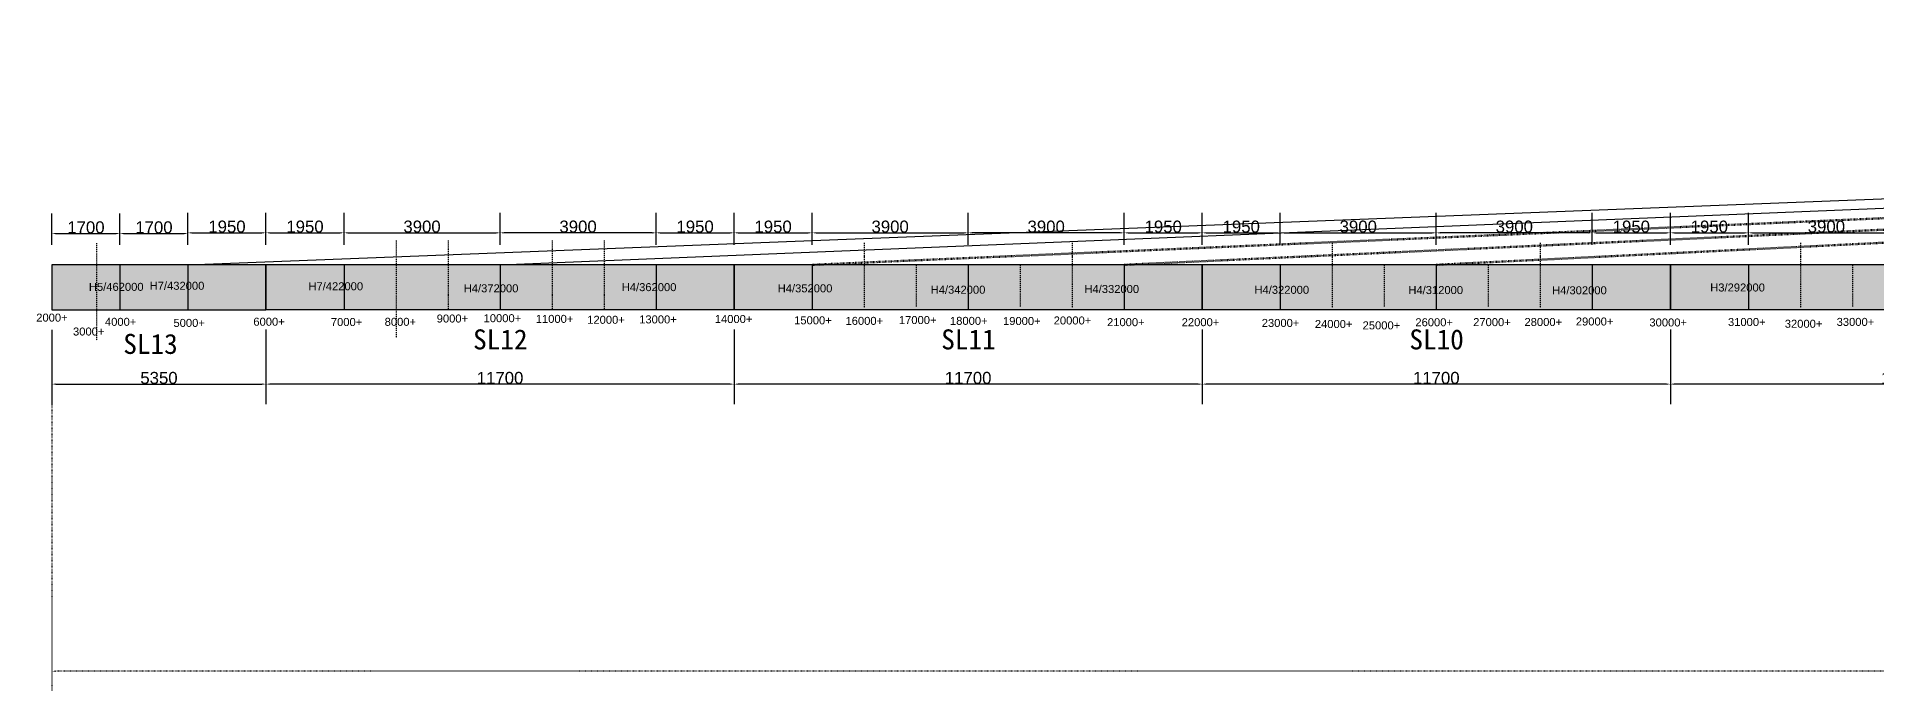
# Model space of a CAD drawing. Header units: millimetres. Extents: x -150378 to 490000, y -63094 to 58178.
# Drawn here: x -150378 to -104405, y -10652 to 5697 of the extents above; entities that cross this region are included whole.
import ezdxf

# ---------------------------------------------------------------- set-up
doc = ezdxf.new("R2010")
doc.units = ezdxf.units.MM
doc.header["$PDMODE"] = 3
doc.header["$PDSIZE"] = 200
doc.linetypes.add('ACAD_ISO03W100', pattern=[30, 12, -18])
doc.linetypes.add('DASHDOTX2', pattern=[50.8, 25.4, -12.7, 0, -12.7])
doc.styles.get("Standard").update_dxf_attribs({"font": 'arial.ttf'})
doc.dimstyles.new('ISO-25', dxfattribs={"dimtxt": 300, "dimasz": 100, "dimexe": 500, "dimexo": 500, "dimtad": 1, "dimtxsty": 'Standard', "dimcen": 2.5, "dimadec": 0, "dimazin": 0, "dimtfac": 1, "dimtmove": 0, "dimatfit": 3, "dimfxl": 1, "dimarcsym": 0})

# ---------------------------------------------------------------- blocks, each defined once
blk = doc.blocks.new('*D59')
at = {"color": 0, "lineweight": -2, "transparency": 16777216}
for p, q in [((-109550, -1619), (-109550, -3480)), ((-97850, -1619), (-97850, -3480)), ((-97950, -2980), (-109450, -2980))]:
    blk.add_line(p, q, dxfattribs=at)
at = {"color": 0, "transparency": 16777216}
for points in [[(-109450, -2964), (-109450, -2997), (-109550, -2980)], [(-97950, -2964), (-97950, -2997), (-97850, -2980)]]:
    blk.add_solid(points, dxfattribs=at)
at = {"layer": 'Defpoints', "color": 0, "transparency": 16777216}
for p in [(-109550, -1119), (-97850, -1119), (-109550, -2980)]:
    blk.add_point(p, dxfattribs=at)
at = {"color": 0, "transparency": 16777216, "insert": (-103700, -2827), "char_height": 300, "attachment_point": 5}
blk.add_mtext('11700', dxfattribs=at)
blk = doc.blocks.new('*D60')
at = {"color": 0, "lineweight": -2, "transparency": 16777216}
for p, q in [((-107600, 500), (-107600, 1299)), ((-103700, 500), (-103700, 1299)), ((-107500, 799), (-103800, 799))]:
    blk.add_line(p, q, dxfattribs=at)
at = {"color": 0, "transparency": 16777216}
for points in [[(-107500, 816), (-107500, 782), (-107600, 799)], [(-103800, 816), (-103800, 782), (-103700, 799)]]:
    blk.add_solid(points, dxfattribs=at)
at = {"layer": 'Defpoints', "color": 0, "transparency": 16777216}
for p in [(-103700, 799), (-107600, 0), (-103700, 0)]:
    blk.add_point(p, dxfattribs=at)
at = {"color": 0, "transparency": 16777216, "insert": (-105650, 953), "char_height": 300, "attachment_point": 5}
blk.add_mtext('3900', dxfattribs=at)
blk = doc.blocks.new('*D63')
at = {"color": 0, "lineweight": -2, "transparency": 16777216}
for p, q in [((-109550, 500), (-109550, 1299)), ((-107600, 500), (-107600, 1299)), ((-109450, 799), (-107700, 799))]:
    blk.add_line(p, q, dxfattribs=at)
at = {"color": 0, "transparency": 16777216}
for points in [[(-109450, 816), (-109450, 782), (-109550, 799)], [(-107700, 816), (-107700, 782), (-107600, 799)]]:
    blk.add_solid(points, dxfattribs=at)
at = {"layer": 'Defpoints', "color": 0, "transparency": 16777216}
for p in [(-107600, 799), (-109550, 0), (-107600, 0)]:
    blk.add_point(p, dxfattribs=at)
at = {"color": 0, "transparency": 16777216, "insert": (-108575, 953), "char_height": 300, "attachment_point": 5}
blk.add_mtext('1950', dxfattribs=at)
blk = doc.blocks.new('*D64')
at = {"color": 0, "lineweight": -2, "transparency": 16777216}
for p, q in [((-121250, -1619), (-121250, -3480)), ((-109550, -1619), (-109550, -3480)), ((-109650, -2980), (-121150, -2980))]:
    blk.add_line(p, q, dxfattribs=at)
at = {"color": 0, "transparency": 16777216}
for points in [[(-121150, -2964), (-121150, -2997), (-121250, -2980)], [(-109650, -2964), (-109650, -2997), (-109550, -2980)]]:
    blk.add_solid(points, dxfattribs=at)
at = {"layer": 'Defpoints', "color": 0, "transparency": 16777216}
for p in [(-121250, -1119), (-109550, -1119), (-121250, -2980)]:
    blk.add_point(p, dxfattribs=at)
at = {"color": 0, "transparency": 16777216, "insert": (-115400, -2827), "char_height": 300, "attachment_point": 5}
blk.add_mtext('11700', dxfattribs=at)
blk = doc.blocks.new('*D65')
at = {"color": 0, "lineweight": -2, "transparency": 16777216}
for p, q in [((-119300, 500), (-119300, 1299)), ((-115400, 500), (-115400, 1299)), ((-119200, 799), (-115500, 799))]:
    blk.add_line(p, q, dxfattribs=at)
at = {"color": 0, "transparency": 16777216}
for points in [[(-119200, 816), (-119200, 782), (-119300, 799)], [(-115500, 816), (-115500, 782), (-115400, 799)]]:
    blk.add_solid(points, dxfattribs=at)
at = {"layer": 'Defpoints', "color": 0, "transparency": 16777216}
for p in [(-115400, 799), (-119300, 0), (-115400, 0)]:
    blk.add_point(p, dxfattribs=at)
at = {"color": 0, "transparency": 16777216, "insert": (-117350, 953), "char_height": 300, "attachment_point": 5}
blk.add_mtext('3900', dxfattribs=at)
blk = doc.blocks.new('*D66')
at = {"color": 0, "lineweight": -2, "transparency": 16777216}
for p, q in [((-111500, 500), (-111500, 1299)), ((-109550, 500), (-109550, 1299)), ((-111400, 799), (-109650, 799))]:
    blk.add_line(p, q, dxfattribs=at)
at = {"color": 0, "transparency": 16777216}
for points in [[(-111400, 816), (-111400, 782), (-111500, 799)], [(-109650, 816), (-109650, 782), (-109550, 799)]]:
    blk.add_solid(points, dxfattribs=at)
at = {"layer": 'Defpoints', "color": 0, "transparency": 16777216}
for p in [(-109550, 799), (-111500, 0), (-109550, 0)]:
    blk.add_point(p, dxfattribs=at)
at = {"color": 0, "transparency": 16777216, "insert": (-110525, 953), "char_height": 300, "attachment_point": 5}
blk.add_mtext('1950', dxfattribs=at)
blk = doc.blocks.new('*D67')
at = {"color": 0, "lineweight": -2, "transparency": 16777216}
for p, q in [((-115400, 500), (-115400, 1299)), ((-111500, 500), (-111500, 1299)), ((-111600, 799), (-115300, 799))]:
    blk.add_line(p, q, dxfattribs=at)
at = {"color": 0, "transparency": 16777216}
for points in [[(-115300, 816), (-115300, 782), (-115400, 799)], [(-111600, 816), (-111600, 782), (-111500, 799)]]:
    blk.add_solid(points, dxfattribs=at)
at = {"layer": 'Defpoints', "color": 0, "transparency": 16777216}
for p in [(-115400, 799), (-115400, 0), (-111500, 0)]:
    blk.add_point(p, dxfattribs=at)
at = {"color": 0, "transparency": 16777216, "insert": (-113450, 953), "char_height": 300, "attachment_point": 5}
blk.add_mtext('3900', dxfattribs=at)
blk = doc.blocks.new('*D68')
at = {"color": 0, "lineweight": -2, "transparency": 16777216}
for p, q in [((-121250, 500), (-121250, 1299)), ((-119300, 500), (-119300, 1299)), ((-121150, 799), (-119400, 799))]:
    blk.add_line(p, q, dxfattribs=at)
at = {"color": 0, "transparency": 16777216}
for points in [[(-121150, 816), (-121150, 782), (-121250, 799)], [(-119400, 816), (-119400, 782), (-119300, 799)]]:
    blk.add_solid(points, dxfattribs=at)
at = {"layer": 'Defpoints', "color": 0, "transparency": 16777216}
for p in [(-119300, 799), (-121250, 0), (-119300, 0)]:
    blk.add_point(p, dxfattribs=at)
at = {"color": 0, "transparency": 16777216, "insert": (-120275, 953), "char_height": 300, "attachment_point": 5}
blk.add_mtext('1950', dxfattribs=at)
blk = doc.blocks.new('*D69')
at = {"color": 0, "lineweight": -2, "transparency": 16777216}
for p, q in [((-132950, -1619), (-132950, -3480)), ((-121250, -1619), (-121250, -3480)), ((-121350, -2980), (-132850, -2980))]:
    blk.add_line(p, q, dxfattribs=at)
at = {"color": 0, "transparency": 16777216}
for points in [[(-132850, -2964), (-132850, -2997), (-132950, -2980)], [(-121350, -2964), (-121350, -2997), (-121250, -2980)]]:
    blk.add_solid(points, dxfattribs=at)
at = {"layer": 'Defpoints', "color": 0, "transparency": 16777216}
for p in [(-132950, -1119), (-121250, -1119), (-132950, -2980)]:
    blk.add_point(p, dxfattribs=at)
at = {"color": 0, "transparency": 16777216, "insert": (-127100, -2827), "char_height": 300, "attachment_point": 5}
blk.add_mtext('11700', dxfattribs=at)
blk = doc.blocks.new('*D70')
at = {"color": 0, "lineweight": -2, "transparency": 16777216}
for p, q in [((-131000, 500), (-131000, 1299)), ((-127100, 500), (-127100, 1299)), ((-130900, 799), (-127200, 799))]:
    blk.add_line(p, q, dxfattribs=at)
at = {"color": 0, "transparency": 16777216}
for points in [[(-130900, 816), (-130900, 782), (-131000, 799)], [(-127200, 816), (-127200, 782), (-127100, 799)]]:
    blk.add_solid(points, dxfattribs=at)
at = {"layer": 'Defpoints', "color": 0, "transparency": 16777216}
for p in [(-127100, 799), (-131000, 0), (-127100, 0)]:
    blk.add_point(p, dxfattribs=at)
at = {"color": 0, "transparency": 16777216, "insert": (-129050, 953), "char_height": 300, "attachment_point": 5}
blk.add_mtext('3900', dxfattribs=at)
blk = doc.blocks.new('*D71')
at = {"color": 0, "lineweight": -2, "transparency": 16777216}
for p, q in [((-123200, 500), (-123200, 1299)), ((-121250, 500), (-121250, 1299)), ((-123100, 799), (-121350, 799))]:
    blk.add_line(p, q, dxfattribs=at)
at = {"color": 0, "transparency": 16777216}
for points in [[(-123100, 816), (-123100, 782), (-123200, 799)], [(-121350, 816), (-121350, 782), (-121250, 799)]]:
    blk.add_solid(points, dxfattribs=at)
at = {"layer": 'Defpoints', "color": 0, "transparency": 16777216}
for p in [(-121250, 799), (-123200, 0), (-121250, 0)]:
    blk.add_point(p, dxfattribs=at)
at = {"color": 0, "transparency": 16777216, "insert": (-122225, 953), "char_height": 300, "attachment_point": 5}
blk.add_mtext('1950', dxfattribs=at)
blk = doc.blocks.new('*D72')
at = {"color": 0, "lineweight": -2, "transparency": 16777216}
for p, q in [((-127100, 500), (-127100, 1299)), ((-123200, 500), (-123200, 1299)), ((-123300, 799), (-127000, 799))]:
    blk.add_line(p, q, dxfattribs=at)
at = {"color": 0, "transparency": 16777216}
for points in [[(-127000, 816), (-127000, 782), (-127100, 799)], [(-123300, 816), (-123300, 782), (-123200, 799)]]:
    blk.add_solid(points, dxfattribs=at)
at = {"layer": 'Defpoints', "color": 0, "transparency": 16777216}
for p in [(-127100, 799), (-127100, 0), (-123200, 0)]:
    blk.add_point(p, dxfattribs=at)
at = {"color": 0, "transparency": 16777216, "insert": (-125150, 953), "char_height": 300, "attachment_point": 5}
blk.add_mtext('3900', dxfattribs=at)
blk = doc.blocks.new('*D73')
at = {"color": 0, "lineweight": -2, "transparency": 16777216}
for p, q in [((-132950, 500), (-132950, 1299)), ((-131000, 500), (-131000, 1299)), ((-132850, 799), (-131100, 799))]:
    blk.add_line(p, q, dxfattribs=at)
at = {"color": 0, "transparency": 16777216}
for points in [[(-132850, 816), (-132850, 782), (-132950, 799)], [(-131100, 816), (-131100, 782), (-131000, 799)]]:
    blk.add_solid(points, dxfattribs=at)
at = {"layer": 'Defpoints', "color": 0, "transparency": 16777216}
for p in [(-131000, 799), (-132950, 0), (-131000, 0)]:
    blk.add_point(p, dxfattribs=at)
at = {"color": 0, "transparency": 16777216, "insert": (-131975, 953), "char_height": 300, "attachment_point": 5}
blk.add_mtext('1950', dxfattribs=at)
blk = doc.blocks.new('*D74')
at = {"color": 0, "lineweight": -2, "transparency": 16777216}
for p, q in [((-144650, -1619), (-144650, -3480)), ((-132950, -1619), (-132950, -3480)), ((-133050, -2980), (-144550, -2980))]:
    blk.add_line(p, q, dxfattribs=at)
at = {"color": 0, "transparency": 16777216}
for points in [[(-144550, -2964), (-144550, -2997), (-144650, -2980)], [(-133050, -2964), (-133050, -2997), (-132950, -2980)]]:
    blk.add_solid(points, dxfattribs=at)
at = {"layer": 'Defpoints', "color": 0, "transparency": 16777216}
for p in [(-144650, -1119), (-132950, -1119), (-144650, -2980)]:
    blk.add_point(p, dxfattribs=at)
at = {"color": 0, "transparency": 16777216, "insert": (-138800, -2827), "char_height": 300, "attachment_point": 5}
blk.add_mtext('11700', dxfattribs=at)
blk = doc.blocks.new('*D75')
at = {"color": 0, "lineweight": -2, "transparency": 16777216}
for p, q in [((-142700, 500), (-142700, 1299)), ((-138800, 500), (-138800, 1299)), ((-142600, 799), (-138900, 799))]:
    blk.add_line(p, q, dxfattribs=at)
at = {"color": 0, "transparency": 16777216}
for points in [[(-142600, 816), (-142600, 782), (-142700, 799)], [(-138900, 816), (-138900, 782), (-138800, 799)]]:
    blk.add_solid(points, dxfattribs=at)
at = {"layer": 'Defpoints', "color": 0, "transparency": 16777216}
for p in [(-138800, 799), (-142700, 0), (-138800, 0)]:
    blk.add_point(p, dxfattribs=at)
at = {"color": 0, "transparency": 16777216, "insert": (-140750, 953), "char_height": 300, "attachment_point": 5}
blk.add_mtext('3900', dxfattribs=at)
blk = doc.blocks.new('*D76')
at = {"color": 0, "lineweight": -2, "transparency": 16777216}
for p, q in [((-134900, 500), (-134900, 1299)), ((-132950, 500), (-132950, 1299)), ((-134800, 799), (-133050, 799))]:
    blk.add_line(p, q, dxfattribs=at)
at = {"color": 0, "transparency": 16777216}
for points in [[(-134800, 816), (-134800, 782), (-134900, 799)], [(-133050, 816), (-133050, 782), (-132950, 799)]]:
    blk.add_solid(points, dxfattribs=at)
at = {"layer": 'Defpoints', "color": 0, "transparency": 16777216}
for p in [(-132950, 799), (-134900, 0), (-132950, 0)]:
    blk.add_point(p, dxfattribs=at)
at = {"color": 0, "transparency": 16777216, "insert": (-133925, 953), "char_height": 300, "attachment_point": 5}
blk.add_mtext('1950', dxfattribs=at)
blk = doc.blocks.new('*D77')
at = {"color": 0, "lineweight": -2, "transparency": 16777216}
for p, q in [((-138800, 500), (-138800, 1299)), ((-134900, 500), (-134900, 1299)), ((-135000, 799), (-138700, 799))]:
    blk.add_line(p, q, dxfattribs=at)
at = {"color": 0, "transparency": 16777216}
for points in [[(-138700, 816), (-138700, 782), (-138800, 799)], [(-135000, 816), (-135000, 782), (-134900, 799)]]:
    blk.add_solid(points, dxfattribs=at)
at = {"layer": 'Defpoints', "color": 0, "transparency": 16777216}
for p in [(-138800, 799), (-138800, 0), (-134900, 0)]:
    blk.add_point(p, dxfattribs=at)
at = {"color": 0, "transparency": 16777216, "insert": (-136850, 953), "char_height": 300, "attachment_point": 5}
blk.add_mtext('3900', dxfattribs=at)
blk = doc.blocks.new('*D78')
at = {"color": 0, "lineweight": -2, "transparency": 16777216}
for p, q in [((-144650, 500), (-144650, 1299)), ((-142700, 500), (-142700, 1299)), ((-144550, 799), (-142800, 799))]:
    blk.add_line(p, q, dxfattribs=at)
at = {"color": 0, "transparency": 16777216}
for points in [[(-144550, 816), (-144550, 782), (-144650, 799)], [(-142800, 816), (-142800, 782), (-142700, 799)]]:
    blk.add_solid(points, dxfattribs=at)
at = {"layer": 'Defpoints', "color": 0, "transparency": 16777216}
for p in [(-142700, 799), (-144650, 0), (-142700, 0)]:
    blk.add_point(p, dxfattribs=at)
at = {"color": 0, "transparency": 16777216, "insert": (-143675, 953), "char_height": 300, "attachment_point": 5}
blk.add_mtext('1950', dxfattribs=at)
blk = doc.blocks.new('*D132')
at = {"color": 0, "lineweight": -2, "transparency": 16777216}
for p, q in [((-150000, -1622), (-150000, -3480)), ((-144650, -1619), (-144650, -3480)), ((-149900, -2980), (-144750, -2980))]:
    blk.add_line(p, q, dxfattribs=at)
at = {"color": 0, "transparency": 16777216}
for points in [[(-149900, -2964), (-149900, -2997), (-150000, -2980)], [(-144750, -2964), (-144750, -2997), (-144650, -2980)]]:
    blk.add_solid(points, dxfattribs=at)
at = {"layer": 'Defpoints', "color": 0, "transparency": 16777216}
for p in [(-150000, -1122), (-144650, -1119), (-144650, -2980)]:
    blk.add_point(p, dxfattribs=at)
at = {"color": 0, "transparency": 16777216, "insert": (-147325, -2827), "char_height": 300, "attachment_point": 5}
blk.add_mtext('5350', dxfattribs=at)
blk = doc.blocks.new('*D133')
at = {"color": 0, "lineweight": -2, "transparency": 16777216}
for p, q in [((-148300, 500), (-148300, 1281)), ((-146600, 500), (-146600, 1281)), ((-148200, 781), (-146700, 781))]:
    blk.add_line(p, q, dxfattribs=at)
at = {"color": 0, "transparency": 16777216}
for points in [[(-148200, 798), (-148200, 764), (-148300, 781)], [(-146700, 798), (-146700, 764), (-146600, 781)]]:
    blk.add_solid(points, dxfattribs=at)
at = {"layer": 'Defpoints', "color": 0, "transparency": 16777216}
for p in [(-146600, 781), (-148300, 0), (-146600, 0)]:
    blk.add_point(p, dxfattribs=at)
at = {"color": 0, "transparency": 16777216, "insert": (-147450, 935), "char_height": 300, "attachment_point": 5}
blk.add_mtext('1700', dxfattribs=at)
blk = doc.blocks.new('*D134')
at = {"color": 0, "lineweight": -2, "transparency": 16777216}
for p, q in [((-146600, 500), (-146600, 1299)), ((-144650, 500), (-144650, 1299)), ((-146500, 799), (-144750, 799))]:
    blk.add_line(p, q, dxfattribs=at)
at = {"color": 0, "transparency": 16777216}
for points in [[(-146500, 816), (-146500, 782), (-146600, 799)], [(-144750, 816), (-144750, 782), (-144650, 799)]]:
    blk.add_solid(points, dxfattribs=at)
at = {"layer": 'Defpoints', "color": 0, "transparency": 16777216}
for p in [(-144650, 799), (-146600, 0), (-144650, 0)]:
    blk.add_point(p, dxfattribs=at)
at = {"color": 0, "transparency": 16777216, "insert": (-145625, 953), "char_height": 300, "attachment_point": 5}
blk.add_mtext('1950', dxfattribs=at)
blk = doc.blocks.new('*D135')
at = {"color": 0, "lineweight": -2, "transparency": 16777216}
for p, q in [((-150000, 500), (-150000, 1281)), ((-148300, 500), (-148300, 1281)), ((-149900, 781), (-148400, 781))]:
    blk.add_line(p, q, dxfattribs=at)
at = {"color": 0, "transparency": 16777216}
for points in [[(-149900, 798), (-149900, 764), (-150000, 781)], [(-148400, 798), (-148400, 764), (-148300, 781)]]:
    blk.add_solid(points, dxfattribs=at)
at = {"layer": 'Defpoints', "color": 0, "transparency": 16777216}
for p in [(-148300, 781), (-150000, 0), (-148300, 0)]:
    blk.add_point(p, dxfattribs=at)
at = {"color": 0, "transparency": 16777216, "insert": (-149150, 935), "char_height": 300, "attachment_point": 5}
blk.add_mtext('1700', dxfattribs=at)
blk = doc.blocks.new('*D136')
at = {"color": 0, "linetype": 'ACAD_ISO03W100', "lineweight": -2, "transparency": 16777216}
for p, q in [((-150000, -1622), (-150000, -10652)), ((0, -7582), (0, -10652)), ((-100, -10152), (-149900, -10152))]:
    blk.add_line(p, q, dxfattribs=at)
at = {"color": 0, "linetype": 'ACAD_ISO03W100', "lineweight": 100, "transparency": 16777216}
for points in [[(-149900, -10135), (-149900, -10169), (-150000, -10152)], [(-100, -10135), (-100, -10169), (0, -10152)]]:
    blk.add_solid(points, dxfattribs=at)
at = {"layer": 'Defpoints', "color": 0, "linetype": 'ACAD_ISO03W100', "lineweight": 100, "transparency": 16777216}
for p in [(-150000, -1122), (0, -7082), (-150000, -10152)]:
    blk.add_point(p, dxfattribs=at)
at = {"color": 0, "linetype": 'ACAD_ISO03W100', "lineweight": 100, "transparency": 16777216, "insert": (-75000, -9998), "char_height": 300, "attachment_point": 5}
blk.add_mtext('150000', dxfattribs=at)

msp = doc.modelspace()

# ---------------------------------------------------------------- hatches: boundary and pattern name
at = {"true_color": 0xf1eb1f}
h = msp.add_hatch(color=2, dxfattribs=at)
h.dxf.hatch_style = 1
h.paths.add_polyline_path([(-138800, 0), (-142700, 0), (-142700, -1119.046), (-138800, -1119.046)])
h.paths.add_polyline_path([(-134900, 0), (-138800, 0), (-138800, -1119.046), (-134900, -1119.046)])
h.paths.add_polyline_path([(-142700, 0), (-144650, 0), (-144650, -1119.046), (-142700, -1119.046)])
h.paths.add_polyline_path([(-132950, 0), (-134900, 0), (-134900, -1119.046), (-132950, -1119.046)])
at = {"true_color": 0x7aafdf}
h = msp.add_hatch(color=143, dxfattribs=at)
h.dxf.hatch_style = 1
h.paths.add_polyline_path([(-123200, 0), (-127100, 0), (-127100, -1119.046), (-123200, -1119.046)])
h.paths.add_polyline_path([(-121250, 0), (-123200, 0), (-123200, -1119.046), (-121250, -1119.046)])
h.paths.add_polyline_path([(-127100, 0), (-131000, 0), (-131000, -1119.046), (-127100, -1119.046)])
h.paths.add_polyline_path([(-131000, 0), (-132950, 0), (-132950, -1119.046), (-131000, -1119.046)])
h = msp.add_hatch(color=143, dxfattribs=at)
h.dxf.hatch_style = 1
h.paths.add_polyline_path([(-111500, 0), (-115400, 0), (-115400, -1119.046), (-111500, -1119.046)])
h.paths.add_polyline_path([(-109550, 0), (-111500, 0), (-111500, -1119.046), (-109550, -1119.046)])
h.paths.add_polyline_path([(-115400, 0), (-119300, 0), (-119300, -1119.046), (-115400, -1119.046)])
h.paths.add_polyline_path([(-119300, 0), (-121250, 0), (-121250, -1119.046), (-119300, -1119.046)])
h = msp.add_hatch(color=143, dxfattribs=at)
h.dxf.hatch_style = 1
h.paths.add_polyline_path([(-99800, 0), (-103700, 0), (-103700, -1119.046), (-99800, -1119.046)])
h.paths.add_polyline_path([(-97850, 0), (-99800, 0), (-99800, -1119.046), (-97850, -1119.046)])
h.paths.add_polyline_path([(-103700, 0), (-107600, 0), (-107600, -1119.046), (-103700, -1119.046)])
h.paths.add_polyline_path([(-107600, 0), (-109550, 0), (-109550, -1119.046), (-107600, -1119.046)])
at = {"true_color": 0x136734}
h = msp.add_hatch(color=116, dxfattribs=at)
h.dxf.hatch_style = 1
h.paths.add_polyline_path([(-144629.295, -9.109), (-146579.295, -9.109), (-146579.295, -1130.656), (-144629.295, -1130.656)])
h.paths.add_polyline_path([(-146579.295, -9.109), (-148279.295, -9.109), (-148279.295, -1130.656), (-146579.295, -1130.656)])
h.paths.add_polyline_path([(-148279.295, -9.109), (-149979.295, -9.109), (-149979.295, -1130.656), (-148279.295, -1130.656)])

# ---------------------------------------------------------------- linework, layer by layer
for p, q in [((-146600, 0), (0, 5696.894, 106998.121)), ((-138800, 0), (0, 5696.894, 106998.121)), ((-148300, 0), (-148300, -1121.547)), ((-146600, 0), (-146600, -1121.547)), ((-144650, 0), (-144650, -1121.547)), ((-142700, 0), (-142700, -1119.046)), ((-138800, 0), (-138800, -1119.046)), ((-134900, 0), (-134900, -1119.046)), ((-131000, 0), (-131000, -1119.046)), ((-127100, 0), (-127100, -1119.046)), ((-123200, 0), (-123200, -1119.046)), ((-119300, 0), (-119300, -1119.046)), ((-115400, 0), (-115400, -1119.046)), ((-111500, 0), (-111500, -1119.046)), ((-107600, 0), (-107600, -1119.046))]:
    msp.add_line(p, q)
at = {"linetype": 'ACAD_ISO03W100', "lineweight": 100}
for p in [(-131000, 0), (-123200, 0), (-115400, 0)]:
    msp.add_line(p, (0, 5696.894, 106998.121), dxfattribs=at)
at = {"color": 1, "linetype": 'DASHDOTX2'}
for p, q in [((-148886.167, 541.672), (-148886.167, -1898.109)), ((-141400, 612), (-141400, -1827.781)), ((-140100, 607.799), (-140100, -1119.046, -2644.819)), ((-137500, 607.799), (-137500, -1119.046, -2644.819)), ((-136200, 607.799), (-136200, -1119.046, -2644.819)), ((-129700, 547.483), (-129700, -1079.094, -2644.819)), ((-124500, 547.483), (-124500, -1079.094, -2644.819)), ((-118000, 547.483), (-118000, -1079.094, -2644.819)), ((-112800, 547.483), (-112800, -1079.094, -2644.819)), ((-106300, 547.483), (-106300, -1079.094, -2644.819)), ((-128400, 0, 2240.514), (-128400, -1052.108, -2644.819)), ((-125800, 0, 2240.514), (-125800, -1052.108, -2644.819)), ((-116700, 0, 2240.514), (-116700, -1052.108, -2644.819)), ((-114100, 0, 2240.514), (-114100, -1052.108, -2644.819)), ((-105000, 0, 2240.514), (-105000, -1052.108, -2644.819))]:
    msp.add_line(p, q, dxfattribs=at)
for points in [[(-144650, 0), (-150000, 0), (-150000, -1121.547), (-144650, -1121.547)], [(-132950, 0), (-144650, 0), (-144650, -1119.046), (-132950, -1119.046)], [(-121250, 0), (-132950, 0), (-132950, -1119.046), (-121250, -1119.046)], [(-109550, 0), (-121250, 0), (-121250, -1119.046), (-109550, -1119.046)], [(-97850, 0), (-109550, 0), (-109550, -1119.046), (-97850, -1119.046)]]:
    msp.add_lwpolyline(points, close=True)

# ---------------------------------------------------------------- texts
at = {"linetype": 'ACAD_ISO03W100', "lineweight": 100, "char_height": 200, "attachment_point": 3}
for s, width, insert in [('H5/462000', 1801.54645, (-147709.507, -450.115)), ('H7/432000', 1801.54645, (-146190.583, -422.535)), ('H7/422000', 1801.54645, (-142222.752, -435.557)), ('H4/362000', 1801.54645, (-134391.804, -457.355)), ('H3/292000', 1801.54645, (-107186.696, -466.064)), ('H4/372000', 1801.54645, (-138341.047, -486.647)), ('H4/352000', 1801.54645, (-130493.878, -487.267)), ('H4/342000', 1801.54645, (-126670.232, -521.791)), ('H4/332000', 1801.54645, (-122827.605, -503.805)), ('H4/322000', 1801.54645, (-118578.469, -524.364)), ('H4/312000', 1801.54645, (-114730.93, -530.246)), ('H4/302000', 1801.54645, (-111138.97, -536.234)), ('2000+', 1034.48869, (-149607.864, -1218.713)), ('4000+', 1034.48869, (-147890.373, -1323.753)), ('5000+', 1034.48869, (-146177.707, -1350.74)), ('6000+', 1034.48869, (-144181.532, -1321.407)), ('7000+', 1034.48869, (-142243.977, -1328.627)), ('8000+', 1034.48869, (-140899.487, -1323.658)), ('9000+', 1034.48869, (-139598.502, -1241.49)), ('10000+', 1034.48869, (-138271.343, -1233.074)), ('11000+', 1034.48869, (-136967.424, -1250.49)), ('12000+', 1034.48869, (-135681.704, -1273.021)), ('13000+', 1034.48869, (-134382.646, -1263.963)), ('14000+', 1034.48869, (-132492.597, -1253.408)), ('15000+', 1034.48869, (-130509.561, -1285.94)), ('16000+', 1034.48869, (-129225.536, -1299.992)), ('17000+', 1034.48869, (-127891.355, -1279.299)), ('18000+', 1034.48869, (-126614.735, -1299.92)), ('19000+', 1034.48869, (-125288.978, -1303.788)), ('20000+', 1034.48869, (-124022.732, -1289.73)), ('21000+', 1034.48869, (-122689.098, -1332.376)), ('22000+', 1034.48869, (-120822.976, -1333.435)), ('23000+', 1034.48869, (-118822.318, -1351.529)), ('24000+', 1034.48869, (-117495.193, -1378.382)), ('26000+', 1034.48869, (-114983.133, -1334.917)), ('27000+', 1034.48869, (-113538.643, -1331.253)), ('28000+', 1034.48869, (-112255.649, -1327.999)), ('29000+', 1034.48869, (-110972.68, -1315.472)), ('30000+', 1034.48869, (-109133.938, -1339.534)), ('31000+', 1034.48869, (-107169.554, -1328.654)), ('32000+', 1034.48869, (-105750.037, -1372.074)), ('33000+', 1034.48869, (-104454.094, -1325.859)), ('3000+', 1034.48869, (-148688.057, -1566.198)), ('25000+', 1034.48869, (-116301.825, -1412.448))]:
    msp.add_mtext_dynamic_manual_height_columns(s, width=width, gutter_width=12.5, heights=[0], dxfattribs=dict(at, insert=insert))
at = {"char_height": 500, "attachment_point": 1}
for s, insert in [('{\\fSimSun|b0|i0|c134|p2;SL13}', (-148216.497, -1725.47)), ('{\\fSimSun|b0|i0|c134|p2;SL12}', (-139473.032, -1613.217)), ('{\\fSimSun|b0|i0|c134|p2;SL11}', (-127773.032, -1613.217)), ('{\\fSimSun|b0|i0|c134|p2;SL10}', (-116073.032, -1613.217))]:
    msp.add_mtext_dynamic_manual_height_columns(s, width=4129.02136, gutter_width=12.5, heights=[0], dxfattribs=dict(at, insert=insert))

# ---------------------------------------------------------------- dimensions: what is measured, and where the dimension line sits
for base, p1, p2, picture, middle in [((-148300, 780.841), (-150000, 0), (-148300, 0), '*D135', (-149150, 934.638)), ((-146600, 780.841), (-148300, 0), (-146600, 0), '*D133', (-147450, 934.638)), ((-144650, 798.905), (-146600, 0), (-144650, 0), '*D134', (-145625, 952.702)), ((-142700, 798.905), (-144650, 0), (-142700, 0), '*D78', (-143675, 952.702)), ((-138800, 798.905), (-142700, 0), (-138800, 0), '*D75', (-140750, 952.805)), ((-138800, 798.905), (-134900, 0), (-138800, 0), '*D77', (-136850, 952.805)), ((-132950, 798.905), (-134900, 0), (-132950, 0), '*D76', (-133925, 952.702)), ((-131000, 798.905), (-132950, 0), (-131000, 0), '*D73', (-131975, 952.702)), ((-127100, 798.905), (-131000, 0), (-127100, 0), '*D70', (-129050, 952.805)), ((-127100, 798.905), (-123200, 0), (-127100, 0), '*D72', (-125150, 952.805)), ((-121250, 798.905), (-123200, 0), (-121250, 0), '*D71', (-122225, 952.702)), ((-119300, 798.905), (-121250, 0), (-119300, 0), '*D68', (-120275, 952.702)), ((-115400, 798.905), (-119300, 0), (-115400, 0), '*D65', (-117350, 952.805)), ((-115400, 798.905), (-111500, 0), (-115400, 0), '*D67', (-113450, 952.805)), ((-109550, 798.905), (-111500, 0), (-109550, 0), '*D66', (-110525, 952.702)), ((-107600, 798.905), (-109550, 0), (-107600, 0), '*D63', (-108575, 952.702)), ((-103700, 798.905), (-107600, 0), (-103700, 0), '*D60', (-105650, 952.805)), ((-144650, -2980.402), (-150000, -1121.547), (-144650, -1119.046), '*D132', (-147325, -2826.503)), ((-144650, -2980.402), (-132950, -1119.046), (-144650, -1119.046), '*D74', (-138800, -2826.606)), ((-132950, -2980.402), (-121250, -1119.046), (-132950, -1119.046), '*D69', (-127100, -2826.606)), ((-121250, -2980.402), (-109550, -1119.046), (-121250, -1119.046), '*D64', (-115400, -2826.606)), ((-109550, -2980.402), (-97850, -1119.046), (-109550, -1119.046), '*D59', (-103700, -2826.606))]:
    dim = msp.add_linear_dim(base=base, p1=p1, p2=p2, dimstyle='ISO-25')
    dim.commit()
    dim.dimension.update_dxf_attribs({"geometry": picture, "text_midpoint": middle})
at = {"linetype": 'ACAD_ISO03W100', "lineweight": 100}
dim = msp.add_linear_dim(base=(-150000, -10152.07), p1=(0, -7081.901), p2=(-150000, -1121.547), dimstyle='ISO-25', dxfattribs=at)
dim.commit()
dim.dimension.update_dxf_attribs({"geometry": '*D136', "text_midpoint": (-75000, -9998.273)})

doc.saveas('drawing.dxf')
